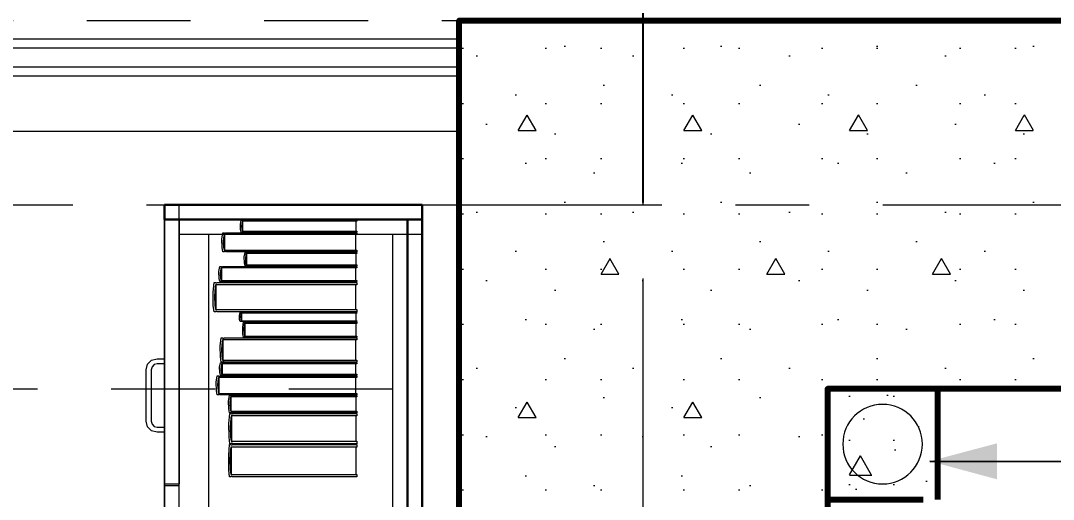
# Model space of a CAD drawing. Header units: inches. Extents: x -19 to 5698, y -728 to 92.
# Drawn here: x 121.975 to 123.377, y 39.25 to 39.9 of the extents above; entities that cross this region are included whole.
import ezdxf

# ---------------------------------------------------------------- set-up
doc = ezdxf.new("R2010")
doc.units = ezdxf.units.IN
doc.header["$MEASUREMENT"] = 0
doc.set_wipeout_variables(frame=1)
doc.header["$PDMODE"] = 1
for name, pattern in [('Hidden Line', [0.195611, 0.141111, -0.0545]), ('Punto & Raya', [0.65, 0.5, -0.075, 0, -0.075]), ('Wipeout_Contour', [1, 0, -1])]:
    doc.linetypes.add(name, pattern=pattern)
doc.layers.get('0').update_dxf_attribs({"color": 61})
for name, color, linetype in [('02 _ ARQ _ ALB _ Cotas Ejes', 7, 'Continuous'), ('02 _ ARQ _ ALB _ Ejes Generales', 251, 'Continuous'), ('02 _ ARQ _ ZON _ Espacio.3D', 7, 'Continuous'), ('08 _ STR _ EXT _ 06 Columnas', 7, 'Continuous'), ('08 _ STR _ EXT _ 09 Vigas', 251, 'Continuous'), ('Estructura - 04 MURO', 7, 'Continuous'), ('Estructura - Carga', 7, 'Continuous'), ('Interior - Escaleras & Barandillas', 7, 'Continuous'), ('Interior - Mobiliario', 7, 'Continuous'), ('MEP - HVAC', 7, 'Continuous'), ('Notas - Etiquetas', 7, 'Continuous')]:
    doc.layers.add(name, color=color, linetype=linetype)
doc.styles.add('Estilo_Generado_4', font='swisse.ttf')
doc.dimstyles.new('Estilo_Generado__15', dxfattribs={"dimtxt": 0.125, "dimasz": 0.095, "dimexe": 0.18, "dimexo": 0.003, "dimgap": 0, "dimtad": 0, "dimtih": 1, "dimtoh": 1, "dimzin": 0, "dimdsep": 46, "dimtxsty": 'Estilo_Generado_4', "dimblk": 'ARROWHEAD_6', "dimblk1": 'ARROWHEAD_6', "dimblk2": 'ARROWHEAD_6', "dimcen": 0.09, "dimclrd": 144, "dimclre": 144, "dimclrt": 7, "dimadec": 0, "dimazin": 0, "dimtfac": 1, "dimtdec": 4, "dimtmove": 0, "dimatfit": 3, "dimfxl": 1, "dimtolj": 1, "dimtzin": 0, "dimarcsym": 0})
doc.dimstyles.new('Estilo_Generado__8', dxfattribs={"dimtxt": 0.18, "dimasz": 0.0912, "dimexe": 0.18, "dimexo": 0.0625, "dimgap": 0, "dimtad": 0, "dimtih": 1, "dimtoh": 1, "dimdec": 4, "dimzin": 0, "dimdsep": 46, "dimcen": 0.09, "dimadec": 0, "dimazin": 0, "dimtfac": 1, "dimtdec": 4, "dimtmove": 0, "dimatfit": 3, "dimldrblk": 'ARROWHEAD_5', "dimfxl": 1, "dimtolj": 1, "dimtzin": 0, "dimarcsym": 0})

# ---------------------------------------------------------------- blocks, each defined once
blk = doc.blocks.new('ARROWHEAD_6')
at = {"color": 0, "linetype": 'Continuous', "lineweight": 0}
for p, q in [((-0.5, -0.5), (0.5, 0.5)), ((0, 0), (-1, 0))]:
    blk.add_line(p, q, dxfattribs=at)
blk = doc.blocks.new('*D84', base_point=(804.059, 0))
at = {"layer": '02 _ ARQ _ ALB _ Cotas Ejes', "color": 144, "linetype": 'Continuous', "lineweight": -2, "transparency": 16777216}
for p, q in [((115.82, 39.653), (115.82, 45.8378)), ((122.82, 39.653), (122.82, 45.8378)), ((115.915, 45.6578), (119.0886, 45.6578)), ((122.725, 45.6578), (119.4761, 45.6578))]:
    blk.add_line(p, q, dxfattribs=at)
at = {"layer": 'Defpoints', "color": 0, "linetype": 'Continuous', "transparency": 16777216}
for p in [(122.82, 45.6578), (115.82, 39.65), (122.82, 39.65)]:
    blk.add_point(p, dxfattribs=at)
at = {"layer": '02 _ ARQ _ ALB _ Cotas Ejes', "color": 144, "linetype": 'Continuous', "lineweight": -2, "transparency": 16777216, "xscale": 0.095, "yscale": 0.095, "zscale": 0.095, "rotation": 180}
blk.add_blockref('ARROWHEAD_6', (115.82, 45.6578), dxfattribs=at)
at = {"layer": '02 _ ARQ _ ALB _ Cotas Ejes', "color": 144, "linetype": 'Continuous', "lineweight": -2, "transparency": 16777216, "xscale": 0.095, "yscale": 0.095, "zscale": 0.095}
blk.add_blockref('ARROWHEAD_6', (122.82, 45.6578), dxfattribs=at)
at = {"layer": '02 _ ARQ _ ALB _ Cotas Ejes', "color": 7, "linetype": 'Continuous', "lineweight": 13, "transparency": 16777216, "insert": (119.2823, 45.6578), "char_height": 0.125, "attachment_point": 5, "style": 'Estilo_Generado_4'}
blk.add_mtext('\\A1;7.00', dxfattribs=at)
blk = doc.blocks.new('*D85', base_point=(804.059, 0))
at = {"layer": '02 _ ARQ _ ALB _ Cotas Ejes', "color": 144, "linetype": 'Continuous', "lineweight": -2, "transparency": 16777216}
for p, q in [((122.82, 39.653), (122.82, 45.8378)), ((129.82, 39.653), (129.82, 45.8378)), ((122.915, 45.6578), (126.0886, 45.6578)), ((129.725, 45.6578), (126.4761, 45.6578))]:
    blk.add_line(p, q, dxfattribs=at)
at = {"layer": 'Defpoints', "color": 0, "linetype": 'Continuous', "transparency": 16777216}
for p in [(129.82, 45.6578), (122.82, 39.65), (129.82, 39.65)]:
    blk.add_point(p, dxfattribs=at)
at = {"layer": '02 _ ARQ _ ALB _ Cotas Ejes', "color": 144, "linetype": 'Continuous', "lineweight": -2, "transparency": 16777216, "xscale": 0.095, "yscale": 0.095, "zscale": 0.095, "rotation": 180}
blk.add_blockref('ARROWHEAD_6', (122.82, 45.6578), dxfattribs=at)
at = {"layer": '02 _ ARQ _ ALB _ Cotas Ejes', "color": 144, "linetype": 'Continuous', "lineweight": -2, "transparency": 16777216, "xscale": 0.095, "yscale": 0.095, "zscale": 0.095}
blk.add_blockref('ARROWHEAD_6', (129.82, 45.6578), dxfattribs=at)
at = {"layer": '02 _ ARQ _ ALB _ Cotas Ejes', "color": 7, "linetype": 'Continuous', "lineweight": 13, "transparency": 16777216, "insert": (126.2823, 45.6578), "char_height": 0.125, "attachment_point": 5, "style": 'Estilo_Generado_4'}
blk.add_mtext('\\A1;7.00', dxfattribs=at)
blk = doc.blocks.new('ARROWHEAD_5')
at = {"linetype": 'Continuous', "lineweight": 0}
blk.add_hatch(color=0, dxfattribs=at).paths.add_polyline_path([(-1, 0.2679), (0, 0), (-1, -0.2679)])
at = {"color": 0, "linetype": 'Continuous', "lineweight": 0}
blk.add_line((0, 0), (-1, 0), dxfattribs=at)

msp = doc.modelspace()

# ---------------------------------------------------------------- hatches: boundary and pattern name
at = {"layer": 'Estructura - Carga', "linetype": 'Continuous', "lineweight": 13}
h = msp.add_hatch(dxfattribs=at)
h.set_pattern_fill('HORMIGÓN_ARMADO_0002', color=251, style=0, pattern_type=2)
h.set_pattern_definition([(0, (92.5, 6e-09), (0, 0.3117692), [0.03, -0.15]), (0, (92.59, 0.1559), (0, 0.3117692), [0.03, -0.15]), (60, (92.5, 6e-09), (-0.27, 0.1558846), [0.03, -0.15]), (60, (92.68, 6e-09), (-0.27, 0.1558846), [0.03, -0.15]), (120, (92.53, 6e-09), (0.27, 0.1558846), [0.03, -0.15]), (120, (92.71, 6e-09), (0.27, 0.1558846), [0.03, -0.15]), (0, (92.500015, 0.03), (0, 0.06), [0, -0.06, 0, -0.09]), (45, (92.530015, 0.03), (-0.04242641, 0.04242641), [0, -0.045, 0, -0.075])])
h.paths.add_polyline_path([(123.07, 39.25), (123.2, 39.25), (123.22, 39.25), (123.22, 39.4), (123.07, 39.4)])

# ---------------------------------------------------------------- linework, layer by layer
at = {"layer": '02 _ ARQ _ ALB _ Ejes Generales', "color": 251, "linetype": 'Punto & Raya', "lineweight": 13, "true_color": 0x636466}
msp.add_line((122.82, 3.05), (122.82, 44.9), dxfattribs=at)
at = {"layer": '02 _ ARQ _ ZON _ Espacio.3D', "color": 254, "linetype": 'Continuous', "lineweight": 0, "flags": 128}
for points in [[(108.57, 31.0002), (112.57, 31.0001), (112.57, 29.6999), (115.57, 29.7), (115.57, 30.8002), (116.07, 30.8001), (116.07, 30.2), (116.67, 30.1999), (116.67, 29.7), (122.57, 29.7), (122.57, 30.2), (122.57, 30.6), (122.812, 30.6), (122.812, 39), (122.57, 39), (122.57, 39.75), (116.07, 39.75), (116.07, 39.65), (116.07, 39), (115.57, 39), (115.57, 39.4), (109.07, 39.4), (109.0699, 39), (108.5699, 39)], [(126.5479, 39.4), (123.07, 39.4), (123.07, 39), (122.845, 39), (122.845, 30.6), (123.07, 30.6), (123.07, 30.1999), (123.07, 29.75), (129.57, 29.75)]]:
    msp.add_lwpolyline(points, dxfattribs=at)
at = {"layer": '08 _ STR _ EXT _ 09 Vigas', "color": 251, "linetype": 'Hidden Line', "lineweight": 13, "true_color": 0x636466}
for p, q in [((122.57, 30.2), (122.57, 39.4)), ((123.07, 39.4), (129.57, 39.4)), ((123.07, 30.2), (123.07, 39.4))]:
    msp.add_line(p, q, dxfattribs=at)
at = {"layer": 'Estructura - Carga', "color": 7, "linetype": 'Continuous', "lineweight": 80, "flags": 128}
msp.add_lwpolyline([(123.22, 39.25), (123.22, 39.4), (123.07, 39.4), (123.07, 39.25), (123.2, 39.25)], dxfattribs=at)
at = {"layer": 'Interior - Mobiliario', "color": 175, "linetype": 'Continuous', "lineweight": 13}
for p, q in [((122.19, 38.17), (122.19, 39.63)), ((122.19, 39.63), (122.5, 39.63)), ((122.2747, 39.6215), (122.2751, 39.6166)), ((122.5, 39.63), (122.5, 38.17)), ((122.19, 38.19), (122.19, 39.61)), ((122.19, 39.61), (122.23, 39.61)), ((122.23, 39.61), (122.48, 39.61)), ((122.23, 39.61), (122.23, 38.19)), ((122.2481, 39.6033), (122.2494, 39.6119)), ((122.2494, 39.6119), (122.2513, 39.6119)), ((122.2506, 39.6079), (122.2499, 39.6)), ((122.2512, 39.6098), (122.2506, 39.6079)), ((122.4313, 39.6098), (122.2512, 39.6098)), ((122.2513, 39.6119), (122.2515, 39.6117)), ((122.2515, 39.6117), (122.2517, 39.6116)), ((122.2517, 39.6116), (122.252, 39.6115)), ((122.252, 39.6115), (122.2522, 39.6115)), ((122.2521, 39.5883), (122.2521, 39.6098)), ((122.2522, 39.6115), (122.2525, 39.6115)), ((122.2525, 39.6115), (122.2528, 39.6115)), ((122.2528, 39.6115), (122.253, 39.6116)), ((122.253, 39.6116), (122.2533, 39.6118)), ((122.2533, 39.6118), (122.2534, 39.6119)), ((122.2534, 39.6119), (122.4313, 39.6119)), ((122.2743, 39.6129), (122.2734, 39.6164)), ((122.276, 39.6129), (122.2743, 39.6129)), ((122.2751, 39.6166), (122.2759, 39.6142)), ((122.2759, 39.6142), (122.4313, 39.6142)), ((122.2761, 39.6129), (122.276, 39.6129)), ((122.2763, 39.613), (122.2761, 39.6129)), ((122.2765, 39.6131), (122.2763, 39.613)), ((122.2767, 39.6131), (122.2765, 39.6131)), ((122.277, 39.6132), (122.2767, 39.6131)), ((122.2772, 39.6131), (122.277, 39.6132)), ((122.2774, 39.6131), (122.2772, 39.6131)), ((122.2776, 39.613), (122.2774, 39.6131)), ((122.2777, 39.6129), (122.2776, 39.613)), ((122.4313, 39.6129), (122.2777, 39.6129)), ((122.4295, 39.6098), (122.4295, 39.5883)), ((122.4313, 39.6142), (122.4313, 39.6129)), ((122.4313, 39.6119), (122.4313, 39.6098)), ((122.48, 38.19), (122.48, 39.61)), ((122.2484, 39.5919), (122.2481, 39.6033)), ((122.2499, 39.6), (122.2503, 39.5921)), ((122.2494, 39.5862), (122.2484, 39.5919)), ((122.2513, 39.5862), (122.2494, 39.5862)), ((122.2503, 39.5921), (122.2512, 39.5883)), ((122.2512, 39.5883), (122.4313, 39.5883)), ((122.2514, 39.5863), (122.2513, 39.5862)), ((122.2517, 39.5865), (122.2514, 39.5863)), ((122.2519, 39.5866), (122.2517, 39.5865)), ((122.2522, 39.5867), (122.2519, 39.5866)), ((122.2524, 39.5867), (122.2522, 39.5867)), ((122.2527, 39.5866), (122.2524, 39.5867)), ((122.253, 39.5865), (122.2527, 39.5866)), ((122.2532, 39.5864), (122.253, 39.5865)), ((122.2534, 39.5862), (122.2532, 39.5864)), ((122.4313, 39.5862), (122.2534, 39.5862)), ((122.2784, 39.5792), (122.2794, 39.5852)), ((122.2794, 39.5852), (122.281, 39.5852)), ((122.2805, 39.5824), (122.2798, 39.5768)), ((122.2809, 39.5838), (122.2805, 39.5824)), ((122.4313, 39.5838), (122.2809, 39.5838)), ((122.281, 39.5852), (122.2812, 39.5851)), ((122.2812, 39.5851), (122.2814, 39.585)), ((122.2814, 39.585), (122.2816, 39.585)), ((122.2816, 39.585), (122.2818, 39.5849)), ((122.2817, 39.5685), (122.2817, 39.5838)), ((122.2818, 39.5849), (122.282, 39.5849)), ((122.282, 39.5849), (122.2822, 39.585)), ((122.2822, 39.585), (122.2825, 39.585)), ((122.2825, 39.585), (122.2826, 39.5852)), ((122.2826, 39.5852), (122.2827, 39.5852)), ((122.2827, 39.5852), (122.4313, 39.5852)), ((122.4298, 39.5838), (122.4298, 39.5685)), ((122.4313, 39.5883), (122.4313, 39.5862)), ((122.4313, 39.5852), (122.4313, 39.5838)), ((122.2439, 39.5592), (122.2451, 39.566)), ((122.2451, 39.566), (122.2471, 39.566)), ((122.2471, 39.566), (122.2473, 39.5659)), ((122.2473, 39.5659), (122.2475, 39.5658)), ((122.2475, 39.5658), (122.2478, 39.5657)), ((122.2478, 39.5657), (122.2481, 39.5657)), ((122.2481, 39.5657), (122.2483, 39.5657)), ((122.2483, 39.5657), (122.2486, 39.5657)), ((122.2486, 39.5657), (122.2489, 39.5658)), ((122.2489, 39.5658), (122.2491, 39.566)), ((122.2491, 39.566), (122.2492, 39.566)), ((122.2492, 39.566), (122.4313, 39.566)), ((122.2786, 39.571), (122.2784, 39.5792)), ((122.2794, 39.567), (122.2786, 39.571)), ((122.281, 39.567), (122.2794, 39.567)), ((122.2798, 39.5768), (122.2802, 39.5712)), ((122.2802, 39.5712), (122.2809, 39.5685)), ((122.2809, 39.5685), (122.4313, 39.5685)), ((122.2811, 39.5671), (122.281, 39.567)), ((122.2813, 39.5672), (122.2811, 39.5671)), ((122.2815, 39.5673), (122.2813, 39.5672)), ((122.2817, 39.5673), (122.2815, 39.5673)), ((122.282, 39.5673), (122.2817, 39.5673)), ((122.2822, 39.5673), (122.282, 39.5673)), ((122.2824, 39.5672), (122.2822, 39.5673)), ((122.2826, 39.5671), (122.2824, 39.5672)), ((122.2827, 39.567), (122.2826, 39.5671)), ((122.4313, 39.567), (122.2827, 39.567)), ((122.4313, 39.5685), (122.4313, 39.567)), ((122.4313, 39.566), (122.4313, 39.5644)), ((122.2441, 39.5501), (122.2439, 39.5592)), ((122.2464, 39.5629), (122.2456, 39.5566)), ((122.2456, 39.5566), (122.2461, 39.5503)), ((122.247, 39.5644), (122.2464, 39.5629)), ((122.4313, 39.5644), (122.247, 39.5644)), ((122.2479, 39.5472), (122.2479, 39.5644)), ((122.4295, 39.5644), (122.4295, 39.5472)), ((122.236, 39.5312), (122.2373, 39.5446)), ((122.2373, 39.5446), (122.2394, 39.5446)), ((122.2387, 39.5383), (122.2379, 39.5261)), ((122.2393, 39.5414), (122.2387, 39.5383)), ((122.4313, 39.5414), (122.2393, 39.5414)), ((122.2394, 39.5446), (122.2396, 39.5444)), ((122.2396, 39.5444), (122.2399, 39.5441)), ((122.2399, 39.5441), (122.2401, 39.544)), ((122.2401, 39.544), (122.2404, 39.5439)), ((122.2402, 39.5077), (122.2402, 39.5414)), ((122.2404, 39.5439), (122.2407, 39.5439)), ((122.2407, 39.5439), (122.241, 39.544)), ((122.241, 39.544), (122.2412, 39.5442)), ((122.2412, 39.5442), (122.2415, 39.5444)), ((122.2415, 39.5444), (122.2416, 39.5446)), ((122.2416, 39.5446), (122.4313, 39.5446)), ((122.2451, 39.5456), (122.2441, 39.5501)), ((122.2471, 39.5456), (122.2451, 39.5456)), ((122.2461, 39.5503), (122.247, 39.5472)), ((122.247, 39.5472), (122.4313, 39.5472)), ((122.2472, 39.5457), (122.2471, 39.5456)), ((122.2475, 39.5458), (122.2472, 39.5457)), ((122.2477, 39.5459), (122.2475, 39.5458)), ((122.248, 39.5459), (122.2477, 39.5459)), ((122.2483, 39.5459), (122.248, 39.5459)), ((122.2485, 39.5459), (122.2483, 39.5459)), ((122.2488, 39.5458), (122.2485, 39.5459)), ((122.249, 39.5457), (122.2488, 39.5458)), ((122.2492, 39.5456), (122.249, 39.5457)), ((122.4313, 39.5456), (122.2492, 39.5456)), ((122.4294, 39.5414), (122.4294, 39.5077)), ((122.4313, 39.5472), (122.4313, 39.5456)), ((122.4313, 39.5446), (122.4313, 39.5414)), ((122.2363, 39.5133), (122.236, 39.5312)), ((122.2379, 39.5261), (122.2384, 39.5137)), ((122.2373, 39.5045), (122.2363, 39.5133)), ((122.2384, 39.5137), (122.2393, 39.5077)), ((122.2394, 39.5045), (122.2373, 39.5045)), ((122.2393, 39.5077), (122.4313, 39.5077)), ((122.2396, 39.5047), (122.2394, 39.5045)), ((122.2398, 39.5049), (122.2396, 39.5047)), ((122.2401, 39.5051), (122.2398, 39.5049)), ((122.2403, 39.5052), (122.2401, 39.5051)), ((122.2406, 39.5052), (122.2403, 39.5052)), ((122.2409, 39.5051), (122.2406, 39.5052)), ((122.2412, 39.505), (122.2409, 39.5051)), ((122.2414, 39.5047), (122.2412, 39.505)), ((122.2416, 39.5045), (122.2414, 39.5047)), ((122.4313, 39.5045), (122.2416, 39.5045)), ((122.2717, 39.4995), (122.2727, 39.5035)), ((122.2719, 39.4941), (122.2717, 39.4995)), ((122.2727, 39.5035), (122.2744, 39.5035)), ((122.2738, 39.5017), (122.2732, 39.498)), ((122.2732, 39.498), (122.2736, 39.4943)), ((122.2743, 39.5026), (122.2738, 39.5017)), ((122.4313, 39.5026), (122.2743, 39.5026)), ((122.2744, 39.5035), (122.2746, 39.5035)), ((122.2746, 39.5035), (122.2748, 39.5034)), ((122.2748, 39.5034), (122.275, 39.5034)), ((122.275, 39.5034), (122.2752, 39.5033)), ((122.2751, 39.4925), (122.2751, 39.5026)), ((122.2752, 39.5033), (122.2755, 39.5033)), ((122.2755, 39.5033), (122.2757, 39.5034)), ((122.2757, 39.5034), (122.2759, 39.5034)), ((122.2759, 39.5034), (122.2761, 39.5035)), ((122.2761, 39.5035), (122.2762, 39.5035)), ((122.2762, 39.5035), (122.4313, 39.5035)), ((122.4298, 39.5026), (122.4298, 39.4925)), ((122.4313, 39.5077), (122.4313, 39.5045)), ((122.4313, 39.5035), (122.4313, 39.5026)), ((122.2727, 39.4915), (122.2719, 39.4941)), ((122.2744, 39.4915), (122.2727, 39.4915)), ((122.2736, 39.4943), (122.2743, 39.4925)), ((122.2743, 39.4925), (122.4313, 39.4925)), ((122.2745, 39.4915), (122.2744, 39.4915)), ((122.2747, 39.4916), (122.2745, 39.4915)), ((122.2749, 39.4917), (122.2747, 39.4916)), ((122.2752, 39.4917), (122.2749, 39.4917)), ((122.2754, 39.4917), (122.2752, 39.4917)), ((122.2756, 39.4917), (122.2754, 39.4917)), ((122.2759, 39.4916), (122.2756, 39.4917)), ((122.2761, 39.4916), (122.2759, 39.4916)), ((122.2762, 39.4915), (122.2761, 39.4916)), ((122.4313, 39.4915), (122.2762, 39.4915)), ((122.2762, 39.4837), (122.2772, 39.4905)), ((122.2764, 39.4746), (122.2762, 39.4837)), ((122.2772, 39.4905), (122.2789, 39.4905)), ((122.2783, 39.4873), (122.2777, 39.4811)), ((122.2788, 39.4889), (122.2783, 39.4873)), ((122.4313, 39.4889), (122.2788, 39.4889)), ((122.2789, 39.4905), (122.279, 39.4904)), ((122.279, 39.4904), (122.2792, 39.4903)), ((122.2792, 39.4903), (122.2794, 39.4902)), ((122.2794, 39.4902), (122.2797, 39.4902)), ((122.2795, 39.4717), (122.2795, 39.4889)), ((122.2797, 39.4902), (122.2799, 39.4902)), ((122.2799, 39.4902), (122.2801, 39.4902)), ((122.2801, 39.4902), (122.2803, 39.4903)), ((122.2803, 39.4903), (122.2805, 39.4904)), ((122.2805, 39.4904), (122.2806, 39.4905)), ((122.2806, 39.4905), (122.4313, 39.4905)), ((122.4298, 39.4889), (122.4298, 39.4717)), ((122.4313, 39.4925), (122.4313, 39.4915)), ((122.4313, 39.4905), (122.4313, 39.4889)), ((122.2458, 39.4582), (122.247, 39.4691)), ((122.247, 39.4691), (122.249, 39.4691)), ((122.249, 39.4691), (122.2492, 39.4689)), ((122.2492, 39.4689), (122.2494, 39.4688)), ((122.2494, 39.4688), (122.2497, 39.4686)), ((122.2497, 39.4686), (122.2499, 39.4686)), ((122.2499, 39.4686), (122.2502, 39.4686)), ((122.2502, 39.4686), (122.2505, 39.4687)), ((122.2505, 39.4687), (122.2507, 39.4688)), ((122.2507, 39.4688), (122.2509, 39.469)), ((122.2509, 39.469), (122.251, 39.4691)), ((122.251, 39.4691), (122.4313, 39.4691)), ((122.2772, 39.4701), (122.2764, 39.4746)), ((122.2789, 39.4701), (122.2772, 39.4701)), ((122.2777, 39.4811), (122.2781, 39.4748)), ((122.2781, 39.4748), (122.2788, 39.4717)), ((122.2788, 39.4717), (122.4313, 39.4717)), ((122.279, 39.4702), (122.2789, 39.4701)), ((122.2792, 39.4703), (122.279, 39.4702)), ((122.2794, 39.4704), (122.2792, 39.4703)), ((122.2796, 39.4705), (122.2794, 39.4704)), ((122.2798, 39.4705), (122.2796, 39.4705)), ((122.2801, 39.4704), (122.2798, 39.4705)), ((122.2803, 39.4703), (122.2801, 39.4704)), ((122.2805, 39.4702), (122.2803, 39.4703)), ((122.2806, 39.4701), (122.2805, 39.4702)), ((122.4313, 39.4701), (122.2806, 39.4701)), ((122.4313, 39.4717), (122.4313, 39.4701)), ((122.4313, 39.4691), (122.4313, 39.4665)), ((122.246, 39.4435), (122.2458, 39.4582)), ((122.2483, 39.464), (122.2475, 39.4539)), ((122.2475, 39.4539), (122.248, 39.4439)), ((122.2488, 39.4665), (122.2483, 39.464)), ((122.4313, 39.4665), (122.2488, 39.4665)), ((122.2498, 39.4389), (122.2498, 39.4665)), ((122.4295, 39.4665), (122.4295, 39.4389)), ((122.1525, 39.439), (122.16, 39.441)), ((122.16, 39.441), (122.17, 39.441)), ((122.17, 39.441), (122.17, 39.434)), ((122.247, 39.4363), (122.246, 39.4435)), ((122.248, 39.4439), (122.2488, 39.4389)), ((122.145, 39.426), (122.147, 39.4335)), ((122.145, 39.356), (122.145, 39.426)), ((122.147, 39.4335), (122.1525, 39.439)), ((122.1531, 39.43), (122.152, 39.426)), ((122.152, 39.426), (122.152, 39.356)), ((122.156, 39.4329), (122.1531, 39.43)), ((122.16, 39.434), (122.156, 39.4329)), ((122.17, 39.434), (122.16, 39.434)), ((122.2449, 39.4297), (122.2462, 39.4353)), ((122.2452, 39.4222), (122.2449, 39.4297)), ((122.2462, 39.4353), (122.2482, 39.4353)), ((122.2475, 39.4327), (122.2467, 39.4276)), ((122.2467, 39.4276), (122.2472, 39.4224)), ((122.249, 39.4363), (122.247, 39.4363)), ((122.248, 39.434), (122.2475, 39.4327)), ((122.4313, 39.434), (122.248, 39.434)), ((122.2482, 39.4353), (122.2484, 39.4352)), ((122.2484, 39.4352), (122.2486, 39.4351)), ((122.2486, 39.4351), (122.2489, 39.4351)), ((122.2488, 39.4389), (122.4313, 39.4389)), ((122.2489, 39.4351), (122.2491, 39.435)), ((122.2491, 39.4364), (122.249, 39.4363)), ((122.249, 39.4199), (122.249, 39.434)), ((122.2493, 39.4366), (122.2491, 39.4364)), ((122.2491, 39.435), (122.2494, 39.435)), ((122.2496, 39.4368), (122.2493, 39.4366)), ((122.2494, 39.435), (122.2497, 39.4351)), ((122.2499, 39.4369), (122.2496, 39.4368)), ((122.2497, 39.4351), (122.2499, 39.4352)), ((122.2501, 39.4369), (122.2499, 39.4369)), ((122.2499, 39.4352), (122.2501, 39.4353)), ((122.2504, 39.4368), (122.2501, 39.4369)), ((122.2501, 39.4353), (122.2503, 39.4353)), ((122.2503, 39.4353), (122.4313, 39.4353)), ((122.2507, 39.4367), (122.2504, 39.4368)), ((122.2509, 39.4365), (122.2507, 39.4367)), ((122.251, 39.4363), (122.2509, 39.4365)), ((122.4313, 39.4363), (122.251, 39.4363)), ((122.4295, 39.434), (122.4295, 39.4199)), ((122.4313, 39.4389), (122.4313, 39.4363)), ((122.4313, 39.4353), (122.4313, 39.434)), ((122.2404, 39.409), (122.2416, 39.4176)), ((122.2416, 39.4176), (122.2437, 39.4176)), ((122.243, 39.4135), (122.2422, 39.4056)), ((122.2435, 39.4155), (122.243, 39.4135)), ((122.4313, 39.4155), (122.2435, 39.4155)), ((122.2437, 39.4176), (122.2439, 39.4174)), ((122.2439, 39.4174), (122.2441, 39.4173)), ((122.2441, 39.4173), (122.2444, 39.4172)), ((122.2444, 39.4172), (122.2446, 39.4171)), ((122.2445, 39.3939), (122.2445, 39.4155)), ((122.2446, 39.4171), (122.2449, 39.4171)), ((122.2449, 39.4171), (122.2452, 39.4172)), ((122.2462, 39.4186), (122.2452, 39.4222)), ((122.2452, 39.4172), (122.2455, 39.4173)), ((122.2455, 39.4173), (122.2457, 39.4175)), ((122.2457, 39.4175), (122.2458, 39.4176)), ((122.2458, 39.4176), (122.4313, 39.4176)), ((122.2482, 39.4186), (122.2462, 39.4186)), ((122.2472, 39.4224), (122.248, 39.4199)), ((122.248, 39.4199), (122.4313, 39.4199)), ((122.2483, 39.4186), (122.2482, 39.4186)), ((122.2485, 39.4187), (122.2483, 39.4186)), ((122.2488, 39.4188), (122.2485, 39.4187)), ((122.2491, 39.4188), (122.2488, 39.4188)), ((122.2493, 39.4188), (122.2491, 39.4188)), ((122.2496, 39.4188), (122.2493, 39.4188)), ((122.2499, 39.4187), (122.2496, 39.4188)), ((122.2501, 39.4186), (122.2499, 39.4187)), ((122.2503, 39.4186), (122.2501, 39.4186)), ((122.4313, 39.4186), (122.2503, 39.4186)), ((122.4294, 39.4155), (122.4294, 39.3939)), ((122.4313, 39.4199), (122.4313, 39.4186)), ((122.4313, 39.4176), (122.4313, 39.4155)), ((122.2406, 39.3975), (122.2404, 39.409)), ((122.2416, 39.3918), (122.2406, 39.3975)), ((122.2422, 39.4056), (122.2427, 39.3977)), ((122.2427, 39.3977), (122.2435, 39.3939)), ((122.2437, 39.3918), (122.2416, 39.3918)), ((122.2435, 39.3939), (122.4313, 39.3939)), ((122.2438, 39.3919), (122.2437, 39.3918)), ((122.2441, 39.3921), (122.2438, 39.3919)), ((122.2443, 39.3922), (122.2441, 39.3921)), ((122.2446, 39.3922), (122.2443, 39.3922)), ((122.2449, 39.3922), (122.2446, 39.3922)), ((122.2451, 39.3922), (122.2449, 39.3922)), ((122.2454, 39.3921), (122.2451, 39.3922)), ((122.2457, 39.3919), (122.2454, 39.3921)), ((122.2458, 39.3918), (122.2457, 39.3919)), ((122.4313, 39.3918), (122.2458, 39.3918)), ((122.257, 39.3831), (122.2581, 39.3908)), ((122.2572, 39.3728), (122.257, 39.3831)), ((122.2581, 39.3908), (122.26, 39.3908)), ((122.2594, 39.3872), (122.2586, 39.3801)), ((122.2599, 39.389), (122.2594, 39.3872)), ((122.4313, 39.389), (122.2599, 39.389)), ((122.26, 39.3908), (122.2602, 39.3907)), ((122.2602, 39.3907), (122.2604, 39.3906)), ((122.2604, 39.3906), (122.2606, 39.3905)), ((122.2606, 39.3905), (122.2609, 39.3904)), ((122.2607, 39.3696), (122.2607, 39.389)), ((122.2609, 39.3904), (122.2611, 39.3904)), ((122.2611, 39.3904), (122.2614, 39.3905)), ((122.2614, 39.3905), (122.2616, 39.3906)), ((122.2616, 39.3906), (122.2618, 39.3907)), ((122.2618, 39.3907), (122.2619, 39.3908)), ((122.2619, 39.3908), (122.4313, 39.3908)), ((122.4296, 39.389), (122.4296, 39.3696)), ((122.4313, 39.3939), (122.4313, 39.3918)), ((122.4313, 39.3908), (122.4313, 39.389)), ((122.2581, 39.3677), (122.2572, 39.3728)), ((122.2586, 39.3801), (122.2591, 39.373)), ((122.2591, 39.373), (122.2599, 39.3696)), ((122.2599, 39.3696), (122.4313, 39.3696)), ((122.4313, 39.3696), (122.4313, 39.3677)), ((122.147, 39.3485), (122.145, 39.356)), ((122.152, 39.356), (122.1531, 39.352)), ((122.2576, 39.353), (122.2587, 39.3667)), ((122.26, 39.3677), (122.2581, 39.3677)), ((122.2587, 39.3667), (122.2606, 39.3667)), ((122.2599, 39.3603), (122.2592, 39.3477)), ((122.2605, 39.3634), (122.2599, 39.3603)), ((122.2601, 39.3678), (122.26, 39.3677)), ((122.2603, 39.3679), (122.2601, 39.3678)), ((122.2606, 39.368), (122.2603, 39.3679)), ((122.4313, 39.3634), (122.2605, 39.3634)), ((122.2608, 39.3681), (122.2606, 39.368)), ((122.2606, 39.3667), (122.2607, 39.3665)), ((122.2607, 39.3665), (122.261, 39.3663)), ((122.2611, 39.3681), (122.2608, 39.3681)), ((122.261, 39.3663), (122.2612, 39.3661)), ((122.2613, 39.3681), (122.2611, 39.3681)), ((122.2612, 39.3661), (122.2615, 39.366)), ((122.2616, 39.368), (122.2613, 39.3681)), ((122.2613, 39.3289), (122.2613, 39.3634)), ((122.2615, 39.366), (122.2617, 39.366)), ((122.2618, 39.3678), (122.2616, 39.368)), ((122.2617, 39.366), (122.262, 39.3661)), ((122.2619, 39.3677), (122.2618, 39.3678)), ((122.4313, 39.3677), (122.2619, 39.3677)), ((122.262, 39.3661), (122.2622, 39.3663)), ((122.2622, 39.3663), (122.2624, 39.3666)), ((122.2624, 39.3666), (122.2625, 39.3667)), ((122.2625, 39.3667), (122.4313, 39.3667)), ((122.4296, 39.3634), (122.4296, 39.3289)), ((122.4313, 39.3667), (122.4313, 39.3634)), ((122.1525, 39.343), (122.147, 39.3485)), ((122.16, 39.341), (122.1525, 39.343)), ((122.1531, 39.352), (122.156, 39.3491)), ((122.156, 39.3491), (122.16, 39.348)), ((122.16, 39.348), (122.17, 39.348)), ((122.17, 39.341), (122.16, 39.341)), ((122.17, 39.348), (122.17, 39.341)), ((122.2578, 39.3346), (122.2576, 39.353)), ((122.2592, 39.3477), (122.2597, 39.335)), ((122.2587, 39.3256), (122.2578, 39.3346)), ((122.2597, 39.335), (122.2605, 39.3289)), ((122.2605, 39.3289), (122.4313, 39.3289)), ((122.4313, 39.3289), (122.4313, 39.3256)), ((122.2572, 39.3098), (122.2584, 39.3246)), ((122.2584, 39.3246), (122.2603, 39.3246)), ((122.2606, 39.3256), (122.2587, 39.3256)), ((122.2596, 39.3177), (122.2589, 39.3041)), ((122.2601, 39.321), (122.2596, 39.3177)), ((122.4313, 39.321), (122.2601, 39.321)), ((122.2603, 39.3246), (122.2604, 39.3243)), ((122.2604, 39.3243), (122.2606, 39.3241)), ((122.2607, 39.3257), (122.2606, 39.3256)), ((122.2606, 39.3241), (122.2609, 39.3239)), ((122.2609, 39.326), (122.2607, 39.3257)), ((122.2612, 39.3261), (122.2609, 39.326)), ((122.2609, 39.3239), (122.2611, 39.3238)), ((122.261, 39.2839), (122.261, 39.321)), ((122.2611, 39.3238), (122.2614, 39.3238)), ((122.2614, 39.3262), (122.2612, 39.3261)), ((122.2617, 39.3262), (122.2614, 39.3262)), ((122.2614, 39.3238), (122.2616, 39.3239)), ((122.2616, 39.3239), (122.2619, 39.3241)), ((122.2619, 39.3262), (122.2617, 39.3262)), ((122.2622, 39.326), (122.2619, 39.3262)), ((122.2619, 39.3241), (122.2621, 39.3244)), ((122.2621, 39.3244), (122.2622, 39.3246)), ((122.2624, 39.3258), (122.2622, 39.326)), ((122.2622, 39.3246), (122.4313, 39.3246)), ((122.2625, 39.3256), (122.2624, 39.3258)), ((122.4313, 39.3256), (122.2625, 39.3256)), ((122.4296, 39.321), (122.4296, 39.2839)), ((122.4313, 39.3246), (122.4313, 39.321)), ((122.2574, 39.2901), (122.2572, 39.3098)), ((122.2589, 39.3041), (122.2593, 39.2905)), ((122.2584, 39.2804), (122.2574, 39.2901)), ((122.2593, 39.2905), (122.2601, 39.2839)), ((122.17, 39.271), (122.19, 39.271)), ((122.2603, 39.2804), (122.2584, 39.2804)), ((122.2601, 39.2839), (122.4313, 39.2839)), ((122.2604, 39.2805), (122.2603, 39.2804)), ((122.2606, 39.2808), (122.2604, 39.2805)), ((122.2608, 39.281), (122.2606, 39.2808)), ((122.2611, 39.2811), (122.2608, 39.281)), ((122.2613, 39.2811), (122.2611, 39.2811)), ((122.2616, 39.281), (122.2613, 39.2811)), ((122.2618, 39.2809), (122.2616, 39.281)), ((122.262, 39.2806), (122.2618, 39.2809)), ((122.2622, 39.2804), (122.262, 39.2806)), ((122.4313, 39.2804), (122.2622, 39.2804)), ((122.4313, 39.2839), (122.4313, 39.2804)), ((122.17, 38.91), (122.17, 39.269)), ((122.17, 39.269), (122.19, 39.269)), ((122.19, 38.91), (122.19, 39.269))]:
    msp.add_line(p, q, dxfattribs=at)
at = {"layer": 'MEP - HVAC', "color": 7, "linetype": 'Continuous', "lineweight": 13, "flags": 128}
msp.add_lwpolyline([(123.145, 39.271, 1), (123.145, 39.379, 1)], format="xyb", close=True, dxfattribs=at)

# ---------------------------------------------------------------- dimensions: what is measured, and where the dimension line sits
at = {"layer": '02 _ ARQ _ ALB _ Cotas Ejes', "color": 144, "linetype": 'Continuous', "lineweight": 13}
dim = msp.add_linear_dim(base=(129.82, 45.6578), p1=(122.82, 39.65), p2=(129.82, 39.65), dimstyle='Estilo_Generado__15', dxfattribs=at)
dim.commit()
dim.dimension.update_dxf_attribs({"geometry": '*D85', "text_midpoint": (126.2823, 45.6578), "dimtype": 160})

# ---------------------------------------------------------------- leaders
at = {"layer": 'Notas - Etiquetas', "color": 144, "linetype": 'Continuous', "lineweight": 13, "annotation_type": 0, "has_hookline": 1, "hookline_direction": 0, "text_width": 1.0171}
msp.add_leader([(123.2091, 39.3018), (123.5056, 39.3014)], dimstyle='Estilo_Generado__8', dxfattribs=at)

# ---------------------------------------------------------------- next in the draw order: wipeouts: each hides what was drawn before it
at = {"color": 254, "linetype": 'Wipeout_Contour', "lineweight": 0, "ltscale": 3327.331858}
msp.add_wipeout([(122.57, 39.9), (116.07, 39.9), (116.07, 39.75), (122.57, 39.75)], dxfattribs=at).dxf.layer = 'Estructura - 04 MURO'
at = {"color": 254, "linetype": 'Wipeout_Contour', "lineweight": 0, "ltscale": 3339.90436}
msp.add_wipeout([(122.5, 38.17), (122.52, 38.17), (122.52, 39.63), (122.5, 39.63)], dxfattribs=at).dxf.layer = 'Interior - Mobiliario'

# ---------------------------------------------------------------- next in the draw order: hatches: boundary and pattern name
at = {"layer": '08 _ STR _ EXT _ 06 Columnas', "linetype": 'Continuous', "lineweight": 9}
h = msp.add_hatch(dxfattribs=at)
h.set_pattern_fill('HORMIGÓN_EN_MASA_0002', style=0, pattern_type=2)
h.set_pattern_definition([(0, (92.5, 6e-09), (0, 0.3897114), [0.024375, -0.200625]), (0, (92.6125, 0.19486), (0, 0.3897114), [0.024375, -0.200625]), (60, (92.5, 6e-09), (-0.3375, 0.1948557), [0.024375, -0.200625]), (60, (92.725, 6e-09), (-0.3375, 0.1948557), [0.024375, -0.200625]), (120, (92.5244, 6e-09), (0.3375, 0.1948557), [0.024375, -0.200625]), (120, (92.7494, 6e-09), (0.3375, 0.1948557), [0.024375, -0.200625]), (0, (92.500015, 0.0375), (0, 0.075), [0, -0.075, 0, -0.1125]), (45, (92.537515, 0.0375), (-0.05303301, 0.05303301), [0, -0.05625, 0, -0.09375])])
h.paths.add_polyline_path([(122.57, 39), (123.07, 39), (123.07, 39.4), (123.47, 39.4), (123.47, 39.9), (122.57, 39.9)])

# ---------------------------------------------------------------- next in the draw order: linework, layer by layer
at = {"layer": '08 _ STR _ EXT _ 06 Columnas', "color": 7, "linetype": 'Continuous', "lineweight": 80, "flags": 128}
msp.add_lwpolyline([(122.57, 39), (122.57, 39.9), (123.47, 39.9), (123.47, 39.4), (123.07, 39.4), (123.07, 39)], close=True, dxfattribs=at)
at = {"layer": '08 _ STR _ EXT _ 09 Vigas', "color": 251, "linetype": 'Hidden Line', "lineweight": 13, "true_color": 0x636466}
for p, q in [((101.57, 39.9), (144.07, 39.9)), ((123.07, 39.9), (122.57, 39.9)), ((116.07, 39.4), (122.57, 39.4))]:
    msp.add_line(p, q, dxfattribs=at)
at = {"layer": 'Estructura - 04 MURO', "color": 7, "linetype": 'Continuous', "lineweight": 13, "flags": 128}
msp.add_lwpolyline([(116.07, 39.75), (122.57, 39.75)], dxfattribs=at)
at = {"layer": 'Interior - Escaleras & Barandillas', "color": 161, "linetype": 'Continuous', "lineweight": 13, "flags": 128}
for points in [[(116.07, 39.875), (116.07, 39.825), (122.57, 39.825), (122.57, 39.875)], [(116.07, 39.8625), (116.07, 39.8375), (122.57, 39.8375), (122.57, 39.8625)], [(116.07, 39.8625), (116.07, 39.8375), (122.57, 39.8375), (122.57, 39.8625)], [(116.07, 39.8625), (116.07, 39.8375), (122.57, 39.8375), (122.57, 39.8625)]]:
    msp.add_lwpolyline(points, close=True, dxfattribs=at)
at = {"layer": 'Interior - Mobiliario', "color": 175, "linetype": 'Continuous', "lineweight": 30}
for p, q in [((122.5, 39.63), (122.52, 39.63)), ((122.5, 39.63), (122.5, 38.17)), ((122.52, 39.63), (122.52, 38.17))]:
    msp.add_line(p, q, dxfattribs=at)
at = {"layer": 'Interior - Mobiliario', "color": 175, "linetype": 'Continuous', "lineweight": 13}
for p, q in [((122.5, 38.17), (122.5, 39.63)), ((122.5, 39.63), (122.52, 39.63)), ((122.52, 39.63), (122.52, 38.17)), ((122.48, 39.61), (122.52, 39.61)), ((122.52, 39.61), (122.52, 38.19))]:
    msp.add_line(p, q, dxfattribs=at)

# ---------------------------------------------------------------- next in the draw order: wipeouts: each hides what was drawn before it
at = {"color": 254, "linetype": 'Wipeout_Contour', "lineweight": 0, "ltscale": 3339.383102}
msp.add_wipeout([(122.17, 39.63), (122.52, 39.63), (122.52, 39.65), (122.17, 39.65)], dxfattribs=at).dxf.layer = 'Interior - Mobiliario'

# ---------------------------------------------------------------- next in the draw order: linework, layer by layer
at = {"layer": '02 _ ARQ _ ALB _ Ejes Generales', "color": 251, "linetype": 'Punto & Raya', "lineweight": 13, "true_color": 0x636466}
msp.add_line((98.3454, 39.65), (147.07, 39.65), dxfattribs=at)
at = {"layer": 'Interior - Mobiliario', "color": 175, "linetype": 'Continuous', "lineweight": 30}
for p, q in [((122.17, 39.65), (122.52, 39.65)), ((122.17, 39.65), (122.17, 39.63)), ((122.52, 39.65), (122.52, 39.63)), ((122.17, 39.63), (122.52, 39.63))]:
    msp.add_line(p, q, dxfattribs=at)
at = {"layer": 'Interior - Mobiliario', "color": 175, "linetype": 'Continuous', "lineweight": 13}
for p, q in [((122.17, 39.63), (122.17, 39.65)), ((122.17, 39.65), (122.52, 39.65)), ((122.17, 39.65), (122.17, 38.15)), ((122.52, 39.65), (122.17, 39.65)), ((122.19, 39.61), (122.19, 39.65)), ((122.19, 39.65), (122.52, 39.65)), ((122.52, 39.65), (122.52, 39.63)), ((122.52, 39.65), (122.52, 39.61)), ((122.52, 38.15), (122.52, 39.65)), ((122.52, 39.63), (122.17, 39.63)), ((122.17, 38.17), (122.17, 39.63)), ((122.17, 39.63), (122.52, 39.63)), ((122.17, 38.17), (122.17, 39.63)), ((122.17, 39.63), (122.5, 39.63)), ((122.17, 39.63), (122.17, 39.271)), ((122.17, 39.63), (122.19, 39.63)), ((122.19, 38.17), (122.19, 39.63)), ((122.19, 39.63), (122.5, 39.63)), ((122.19, 38.17), (122.19, 39.63)), ((122.19, 39.63), (122.5, 39.63)), ((122.19, 39.63), (122.19, 39.271)), ((122.2732, 39.6236), (122.2743, 39.629)), ((122.2734, 39.6164), (122.2732, 39.6236)), ((122.2743, 39.629), (122.276, 39.629)), ((122.2754, 39.6265), (122.2747, 39.6215)), ((122.2759, 39.6277), (122.2754, 39.6265)), ((122.4313, 39.6277), (122.2759, 39.6277)), ((122.276, 39.629), (122.2761, 39.6289)), ((122.2761, 39.6289), (122.2763, 39.6288)), ((122.2763, 39.6288), (122.2765, 39.6288)), ((122.2765, 39.6288), (122.2768, 39.6287)), ((122.2766, 39.6142), (122.2766, 39.6277)), ((122.2768, 39.6287), (122.277, 39.6287)), ((122.277, 39.6287), (122.2772, 39.6288)), ((122.2772, 39.6288), (122.2775, 39.6288)), ((122.2775, 39.6288), (122.2777, 39.6289)), ((122.2777, 39.6289), (122.2777, 39.629)), ((122.2777, 39.629), (122.4313, 39.629)), ((122.4298, 39.6277), (122.4298, 39.6142)), ((122.4313, 39.629), (122.4313, 39.6277)), ((122.5, 39.63), (122.5, 38.17)), ((122.5, 39.63), (122.5, 38.17)), ((122.5, 39.63), (122.5, 38.17)), ((122.52, 39.63), (122.52, 38.17))]:
    msp.add_line(p, q, dxfattribs=at)

# ---------------------------------------------------------------- next in the draw order: dimensions: what is measured, and where the dimension line sits
at = {"layer": '02 _ ARQ _ ALB _ Cotas Ejes', "color": 144, "linetype": 'Continuous', "lineweight": 13}
dim = msp.add_linear_dim(base=(122.82, 45.6578), p1=(115.82, 39.65), p2=(122.82, 39.65), dimstyle='Estilo_Generado__15', dxfattribs=at)
dim.commit()
dim.dimension.update_dxf_attribs({"geometry": '*D84', "text_midpoint": (119.2823, 45.6578), "dimtype": 160})

doc.saveas('drawing.dxf')
